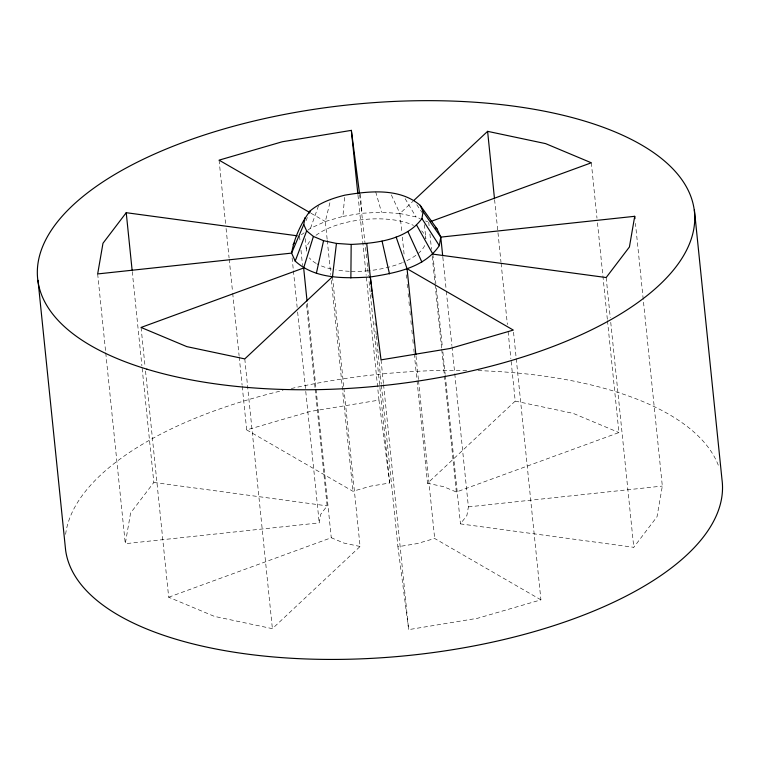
<?xml version="1.0" encoding="UTF-8"?>
<svg xmlns="http://www.w3.org/2000/svg" width="760" height="760" viewBox="0 0 760 760"><rect width="100%" height="100%" fill="white"/><g stroke="black" fill="none" stroke-linecap="round" stroke-linejoin="round"><path stroke-width="0.57" stroke-dasharray="3.8 2.85" d="M307.791 230.204L310.536 228.237L325.327 221.511L342.912 216.4L344.802 195.168M315.21 389.253L327.142 505.875L320.691 514.358L319.219 522.88L125.286 543.694L130.587 513.01L153.833 482.457L142.016 367.013M454.774 373.768L468.397 506.882L466.916 515.403L460.465 523.887L633.774 547.304L657.02 516.753L662.331 486.067L635.445 223.373M327.142 239.181L325.327 221.511L330.742 199.262M310.536 228.237L318.526 205.713M305.976 220.789L307.353 217.502M342.912 216.4L362.073 213.246L381.52 212.258L399.921 213.512L412.813 201.428M145.53 371.032L168.682 597.208L214.424 616.389L272.394 628.663L360.078 546.487L343.928 388.635M607.477 320.644L618.934 432.554L456.342 492.014L443.631 486.685L427.528 483.274L515.214 401.099L510.995 359.869M301.368 234.802L304.123 232.835M168.682 597.208L331.265 537.747L343.976 543.077L360.078 546.487M242.231 386.327L246.686 429.913L309.966 411.502L378.964 400.13L366.301 276.44M246.686 429.913L352.934 491.283L370.519 486.162L389.68 483.008L368.942 280.392M540.92 599.849L434.673 538.489L417.088 543.6L397.926 546.753L408.652 629.631L477.641 618.26L540.92 599.849L513.313 330.087M468.397 506.882L662.331 486.067M153.833 482.457L327.142 505.875M391.362 194.921L399.921 213.512L416.024 216.923L420.261 218.7M515.214 401.099L573.183 413.373L618.934 432.554M425.552 220.923L427.671 221.806M311.03 213.256L325.327 221.511M416.784 204.715L422.094 212.515M405.118 198.636L416.024 216.923M375.697 191.852L381.52 212.258M359.66 194.57L366.652 258.01M378.964 400.13L389.68 483.008M606.167 277.542L610.261 317.594M610.745 322.306L633.774 547.304M591.318 162.792L596.989 218.158M597.474 222.87L607.354 319.466M494.598 199.661L500.983 262.095M501.106 263.273L507.376 324.529M508.098 331.597L510.872 358.691M442.833 257.146L446.215 290.13M446.329 291.308L451.877 345.496M452 346.674L454.651 372.59M432.858 254.125L435.869 283.575M436.354 288.287L442.377 347.187M442.861 351.899L445.151 374.281M445.274 375.459L460.465 523.887M428.735 222.252L429.096 225.786M429.932 234.032L431.499 249.347M432.231 256.415L434.995 283.508M435.119 284.687L441.626 348.298M441.75 349.476L456.342 492.014M424.422 224.646L425.866 238.716A60.021 25.707 -5.8 0 0 421.648 230.869M415.986 355.898L418.389 379.459M418.513 380.637L434.673 538.489M399.921 213.512L401.85 232.361M402.334 237.072L404.263 255.92M406.191 274.769L406.552 278.302M407.151 284.192L407.512 287.726M408.12 293.616L408.481 297.151M408.965 301.863L409.44 306.574M409.925 311.286L410.409 315.998M410.894 320.71L411.369 325.423M411.853 330.135L412.338 334.846M412.822 339.558L413.307 344.27M413.782 348.983L414.143 352.516M414.266 353.695L416.917 379.61M417.041 380.788L427.528 483.274M381.035 359.869L383.448 383.43M383.572 384.608L408.652 629.631M375.022 322.933L375.259 325.29M375.867 331.18L376.228 334.713M376.342 335.891L381.292 384.19M381.406 385.367L397.926 546.753M367.137 262.723L367.622 267.434M367.735 268.613L368.457 275.68M357.979 195.159L366.177 275.262M332.471 276.726L343.805 387.457M327.256 240.359L330.752 274.522M331.36 280.411L352.934 491.283M305.206 238.621L306.527 251.522A60.021 25.707 -5.8 0 1 310.488 240.426M307.277 303.326L315.96 388.141M316.074 389.32L331.265 537.747M299.535 236.113L300.143 242.003M300.988 250.249L302.547 265.563M306.527 304.437L315.087 388.075M292.087 257.83L293.293 269.61M293.417 270.788L297.151 307.306M297.635 312.018L319.219 522.88M244.786 358.901L272.394 628.663M219.079 160.151L225.587 223.763M226.071 228.475L229.083 257.925M229.207 259.103L232.579 292.087M232.702 293.265L239.096 355.699M239.21 356.877L242.107 385.149M141.066 327.446L145.046 366.32M132.25 271.595L141.901 365.835M97.669 273.933L105.63 351.68M105.754 352.858L125.286 543.694M360.24 193.791L362.073 213.246M65.616 534.346A330.096 141.379 -5.8 0 1 283.024 390.45M291.337 388.522A330.096 141.379 -5.8 0 1 467.257 370.367M478.116 370.623A330.096 141.379 -5.8 0 1 719.178 467.609M424.688 245.537A60.021 25.707 -5.8 0 1 403.484 262.181M402.363 262.656A60.021 25.707 -5.8 0 1 369.493 270.617M368.391 270.731A60.021 25.707 -5.8 0 1 350.445 271.329M349.286 271.291A60.021 25.707 -5.8 0 1 335.797 269.876M331.408 269.012A60.021 25.707 -5.8 0 1 317.034 263.901M316.169 263.416A60.021 25.707 -5.8 0 1 309.415 257.906M315.979 235.315A60.021 25.707 -5.8 0 1 413.516 225.406"/><path stroke-width="1.14" d="M350.873 277.979L351.177 244.425C375.962 243.228 406.173 240.207 421.923 218.557L423.101 211.736L420.223 205.361C399.741 187.825 369.569 190.978 344.802 195.168C332.415 198.293 319.998 202.559 310.108 210.938C300.969 223.174 294.253 238.06 291.602 253.118L295.212 261.098C315.181 279.404 344.964 278.483 370.32 276.991C395.038 273.077 424.317 267.909 439.308 245.641L440.781 237.12L437.18 229.14L420.223 205.361M313.405 236.436L323.57 240.701L336.452 243.428L332.471 276.726L244.786 358.901L186.817 346.626L141.066 327.446L303.658 267.985L313.405 236.436L306.651 230.926L303.762 224.542L304.94 217.73M423.101 211.736L440.781 237.12L634.714 216.305L629.413 246.99L606.167 277.542L432.858 254.125L416.765 225.35M316.369 273.315L323.57 240.701M295.212 261.098L306.651 230.926M309.187 213.123L310.108 210.938M303.762 224.542L291.602 253.118L97.669 273.933L102.98 243.248L126.227 212.695L297.198 235.799M293.084 244.597L294.519 242.715M413.677 200.621L487.606 131.338L545.575 143.611L591.318 162.792L430.958 221.435M359.508 193.401L351.348 130.368L282.359 141.74L219.079 160.151L310.004 212.667M336.452 243.428L351.177 244.425M396.131 237.025L407.065 268.717L513.313 330.087L450.034 348.498L381.035 359.869L370.32 276.991L366.728 243.647M435.49 227.762L437.18 229.14M421.923 218.557L439.308 245.641M407.959 231.648L421.857 262M382.062 241.119L389.481 273.837M694.393 209.902L722 479.674A330.096 141.379 -5.8 0 1 411.948 655.13A330.096 141.379 -5.8 0 1 65.607 550.097L38 280.326M634.714 216.305L634.961 218.661M487.606 131.338L494.475 198.483M440.781 237.12L442.709 255.968M407.065 268.717L415.862 354.711M370.32 276.991L371.041 284.059M371.279 286.416L371.763 291.127M372.01 293.483L372.372 297.017M351.348 130.368L357.865 193.98M303.658 267.985L307.04 300.969M126.227 212.695L132.136 270.417M146.956 369.189A330.096 141.379 -5.8 0 0 687.904 247.409A330.096 141.379 -5.8 0 0 263.729 118.76A330.096 141.379 -5.8 0 0 146.956 369.189"/></g></svg>
